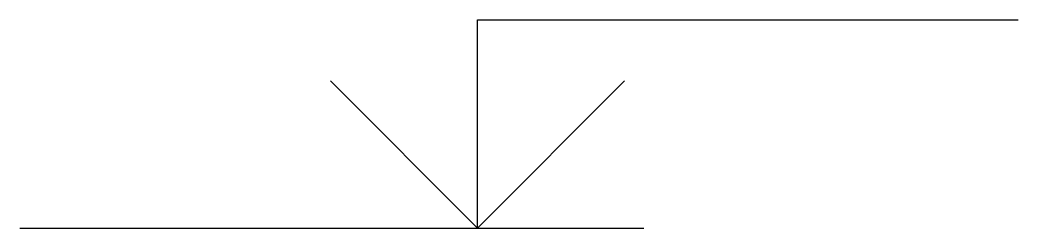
# Model space of a CAD drawing. Header units: millimetres. Extents: x 0 to 24, y 0 to 5.
import ezdxf

# ---------------------------------------------------------------- set-up
doc = ezdxf.new("R2010")
doc.units = ezdxf.units.MM

msp = doc.modelspace()

# ---------------------------------------------------------------- linework, layer by layer
for p, q in [((11, 0), (11, 5)), ((11, 5), (24, 5)), ((11, 0), (7.464, 3.536)), ((11, 0), (14.536, 3.536)), ((0, 0), (15, 0))]:
    msp.add_line(p, q)

doc.saveas('drawing.dxf')
